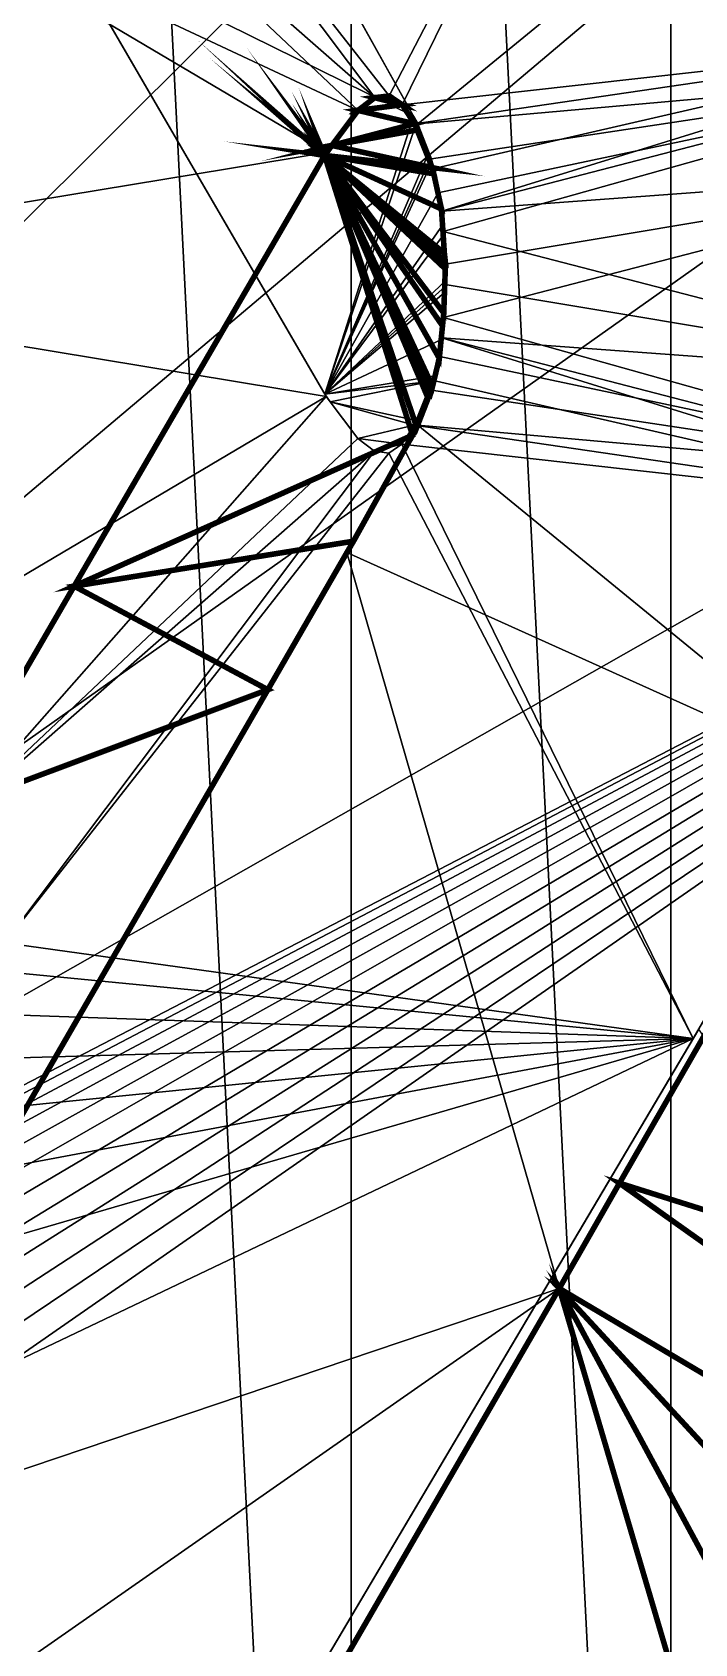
# Model space of a CAD drawing. Extents: x 4.6 to 28.8, y 0.1 to 46.7.
# Drawn here: x 17.39 to 20.75, y 16.51 to 24.68 of the extents above; entities that cross this region are included whole.
import ezdxf

# ---------------------------------------------------------------- set-up
doc = ezdxf.new("R2010")
doc.units = 0
doc.layers.get('0').update_dxf_attribs({"linetype": 'CONTINUOUS'})

msp = doc.modelspace()

# ---------------------------------------------------------------- linework, layer by layer
at = {"color": 252, "const_width": 0.0283}
for points in [[(19.4813, 23.4799), (18.8692, 24.0544), (19.4815, 23.5162), (19.4813, 23.4799)], [(19.4671, 23.191), (18.8692, 24.0544), (19.4735, 23.2557), (19.4671, 23.191)], [(19.4767, 23.559), (19.4815, 23.5162), (18.8692, 24.0544), (19.4767, 23.559)], [(19.4166, 22.8845), (18.8692, 24.0544), (19.4509, 23.0264), (19.4166, 22.8845)], [(19.3365, 22.6763), (18.8692, 24.0544), (19.3942, 22.824), (19.3365, 22.6763)], [(19.0388, 24.2828), (19.1236, 24.3474), (19.263, 24.3116), (19.0388, 24.2828)], [(19.1968, 24.356), (19.263, 24.3116), (19.1236, 24.3474), (19.1968, 24.356)], [(19.4509, 23.0264), (18.8692, 24.0544), (19.4671, 23.191), (19.4509, 23.0264)], [(19.3252, 24.2151), (18.906, 24.1053), (19.0388, 24.2828), (19.3252, 24.2151)], [(19.0388, 24.2828), (19.263, 24.3116), (19.3252, 24.2151), (19.0388, 24.2828)], [(19.3252, 24.2151), (19.3383, 24.1837), (18.906, 24.1053), (19.3252, 24.2151)], [(19.4735, 23.2557), (18.8692, 24.0544), (19.4813, 23.4799), (19.4735, 23.2557)], [(19.3383, 24.1837), (19.4147, 23.9932), (18.906, 24.1053), (19.3383, 24.1837)], [(19.4229, 23.9614), (18.8692, 24.0544), (19.4147, 23.9932), (19.4229, 23.9614)], [(19.4767, 23.559), (18.8692, 24.0544), (19.4618, 23.7832), (19.4767, 23.559)], [(18.8692, 24.0544), (18.906, 24.1053), (19.4147, 23.9932), (18.8692, 24.0544)], [(18.8692, 24.0544), (19.315, 22.6365), (17.5993, 21.8716), (18.8692, 24.0544)], [(19.4618, 23.7832), (18.8692, 24.0544), (19.4229, 23.9614), (19.4618, 23.7832)], [(19.315, 22.6365), (18.8692, 24.0544), (19.3365, 22.6763), (19.315, 22.6365)], [(19.4086, 22.8561), (18.8692, 24.0544), (19.4166, 22.8845), (19.4086, 22.8561)], [(19.3942, 22.824), (18.8692, 24.0544), (19.4086, 22.8561), (19.3942, 22.824)], [(19.0156, 22.0994), (17.5993, 21.8716), (19.315, 22.6365), (19.0156, 22.0994)], [(18.5815, 21.3469), (17.5993, 21.8716), (19.0156, 22.0994), (18.5815, 21.3469)], [(16.9379, 20.7309), (17.5993, 21.8716), (18.5815, 21.3469), (16.9379, 20.7309)], [(16.9379, 20.7309), (18.5815, 21.3469), (16.133, 17.1128), (16.9379, 20.7309)], [(20.3645, 18.8457), (21.5975, 20.9916), (27.2065, 16.6926), (20.3645, 18.8457)], [(27.2065, 16.6926), (26.4344, 14.5351), (20.3645, 18.8457), (27.2065, 16.6926)], [(20.0592, 18.3123), (20.3645, 18.8457), (26.4344, 14.5351), (20.0592, 18.3123)], [(25.4545, 12.464), (24.2769, 10.4987), (20.0592, 18.3123), (25.4545, 12.464)], [(22.9118, 8.658), (20.0592, 18.3123), (24.2769, 10.4987), (22.9118, 8.658)], [(20.0592, 18.3123), (22.9118, 8.658), (15.1402, 9.813), (20.0592, 18.3123)], [(26.4344, 14.5351), (25.4545, 12.464), (20.0592, 18.3123), (26.4344, 14.5351)]]:
    msp.add_lwpolyline(points, dxfattribs=at)
at = {"color": 252}
for points in [[(19.0038, 6.6468, 1.9435), (17.2463, 41.5678, 1.9435), (17.2463, 5.3742, 1.9435), (19.0038, 6.6468, 1.9435)], [(17.2463, 41.5678, 1.9435), (19.0038, 6.6468, 1.9435), (19.0038, 40.2953, 1.9435), (17.2463, 41.5678, 1.9435)], [(20.6243, 8.0812, 1.9435), (19.0038, 40.2953, 1.9435), (19.0038, 6.6468, 1.9435), (20.6243, 8.0812, 1.9435)], [(19.0038, 40.2953, 1.9435), (20.6243, 8.0812, 1.9435), (20.6243, 38.8608, 1.9435), (19.0038, 40.2953, 1.9435)], [(22.093, 9.6636, 1.9435), (20.6243, 38.8608, 1.9435), (20.6243, 8.0812, 1.9435), (22.093, 9.6636, 1.9435)], [(25.4561, 31.7999, 83.6713), (8.1765, 14.5904, 83.6713), (24.5205, 33.7309, 83.6713), (25.4561, 31.7999, 83.6713)], [(26.1932, 29.7887, 83.6713), (8.1765, 14.5904, 83.6713), (25.4561, 31.7999, 83.6713), (26.1932, 29.7887, 83.6713)], [(26.7247, 27.7168, 83.6713), (8.1765, 14.5904, 83.6713), (26.1932, 29.7887, 83.6713), (26.7247, 27.7168, 83.6713)], [(25.6483, 24.5163, 83.6713), (8.1765, 14.5904, 83.6713), (26.7247, 27.7168, 83.6713), (25.6483, 24.5163, 83.6713)], [(19.1968, 24.356, 0.7838), (17.2494, 26.8396, 0.7838), (20.7395, 27.3245, 0.7838), (19.1968, 24.356, 0.7838)], [(19.263, 24.3116, 0.7838), (19.1968, 24.356, 0.7838), (20.7395, 27.3245, 0.7838), (19.263, 24.3116, 0.7838)], [(20.7395, 27.3245, 0.7838), (22.3031, 24.651, 0.7838), (19.263, 24.3116, 0.7838), (20.7395, 27.3245, 0.7838)], [(17.2494, 26.8396, 0.7838), (19.1236, 24.3474, 0.7838), (16.9599, 26.2442, 0.7838), (17.2494, 26.8396, 0.7838)], [(19.1236, 24.3474, 0.7838), (17.2494, 26.8396, 0.7838), (19.1968, 24.356, 0.7838), (19.1236, 24.3474, 0.7838)], [(16.9599, 26.2442, 0.7838), (19.0388, 24.2828, 0.7838), (16.5326, 25.4573, 0.7838), (16.9599, 26.2442, 0.7838)], [(19.0388, 24.2828, 0.7838), (16.9599, 26.2442, 0.7838), (19.1236, 24.3474, 0.7838), (19.0388, 24.2828, 0.7838)], [(19.3416, 24.2151, 85.0451), (21.5388, 26.013, 85.0451), (18.9812, 24.8603, 85.0451), (19.3416, 24.2151, 85.0451)], [(21.5388, 26.013, 85.0451), (19.3416, 24.2151, 85.0451), (22.3794, 24.4852, 85.0451), (21.5388, 26.013, 85.0451)], [(17.3522, 25.455, 85.0451), (15.4126, 23.4049, 85.0451), (18.8777, 22.8328, 85.0451), (17.3522, 25.455, 85.0451)], [(16.5326, 25.4573, 0.7838), (18.8793, 24.0696, 0.7838), (15.4134, 23.4983, 0.7838), (16.5326, 25.4573, 0.7838)], [(18.8793, 24.0696, 0.7838), (16.5326, 25.4573, 0.7838), (19.0388, 24.2828, 0.7838), (18.8793, 24.0696, 0.7838)], [(17.3522, 25.455, 85.0451), (18.8777, 22.8328, 85.0451), (17.5396, 25.1315, 85.6156), (17.3522, 25.455, 85.0451)], [(18.8701, 22.8444, 85.6156), (17.5396, 25.1315, 85.6156), (18.8777, 22.8328, 85.0451), (18.8701, 22.8444, 85.6156)], [(19.0064, 24.8172, 85.6156), (17.5396, 25.1315, 85.6156), (19.3207, 24.2544, 85.6156), (19.0064, 24.8172, 85.6156)], [(18.8701, 22.8444, 85.6156), (19.3207, 24.2544, 85.6156), (17.5396, 25.1315, 85.6156), (18.8701, 22.8444, 85.6156)], [(18.9812, 24.8603, 85.0451), (19.0064, 24.8172, 85.6156), (19.3416, 24.2151, 85.0451), (18.9812, 24.8603, 85.0451)], [(19.3207, 24.2544, 85.6156), (19.3416, 24.2151, 85.0451), (19.0064, 24.8172, 85.6156), (19.3207, 24.2544, 85.6156)], [(19.263, 24.3116, 0.7838), (22.3031, 24.651, 0.7838), (19.3252, 24.2151, 0.7838), (19.263, 24.3116, 0.7838)], [(19.3252, 24.2151, 0.7838), (22.3031, 24.651, 0.7838), (19.4171, 23.9863, 0.7838), (19.3252, 24.2151, 0.7838)], [(19.4171, 23.9863, 0.7838), (22.3031, 24.651, 0.7838), (19.4638, 23.7722, 0.7838), (19.4171, 23.9863, 0.7838)], [(22.3366, 24.5171, 0.7838), (19.4638, 23.7722, 0.7838), (22.3031, 24.651, 0.7838), (22.3366, 24.5171, 0.7838)], [(25.063, 23.3465, 83.6713), (8.1765, 14.5904, 83.6713), (25.6483, 24.5163, 83.6713), (25.063, 23.3465, 83.6713)], [(22.3763, 23.9863, 0.7838), (19.4638, 23.7722, 0.7838), (22.3366, 24.5171, 0.7838), (22.3763, 23.9863, 0.7838)], [(19.4109, 24.0376, 85.0451), (22.3794, 24.4852, 85.0451), (19.3416, 24.2151, 85.0451), (19.4109, 24.0376, 85.0451)], [(19.4513, 23.8672, 85.0451), (22.3794, 24.4852, 85.0451), (19.4109, 24.0376, 85.0451), (19.4513, 23.8672, 85.0451)], [(19.4708, 23.6695, 85.0451), (22.3794, 24.4852, 85.0451), (19.4513, 23.8672, 85.0451), (19.4708, 23.6695, 85.0451)], [(22.3794, 24.4852, 85.0451), (19.4708, 23.6695, 85.0451), (22.3747, 22.9169, 85.0451), (22.3794, 24.4852, 85.0451)], [(19.0388, 24.2828, 0), (19.0388, 24.2828, 0.7838), (19.1236, 24.3474, 0.7838), (19.0388, 24.2828, 0)], [(19.0388, 24.2828, 0), (19.1236, 24.3474, 0.7838), (19.1236, 24.3474, 0), (19.0388, 24.2828, 0)], [(19.1236, 24.3474, 0), (19.1236, 24.3474, 0.7838), (19.1968, 24.356, 0.7838), (19.1236, 24.3474, 0)], [(19.1236, 24.3474, 0), (19.1968, 24.356, 0.7838), (19.1968, 24.356, 0), (19.1236, 24.3474, 0)], [(19.1968, 24.356, 0), (19.1968, 24.356, 0.7838), (19.263, 24.3116, 0.7838), (19.1968, 24.356, 0)], [(19.1968, 24.356, 0), (19.263, 24.3116, 0.7838), (19.263, 24.3116, 0), (19.1968, 24.356, 0)], [(19.0388, 24.2828, 0.7838), (18.906, 24.1053, 0), (18.8793, 24.0696, 0.7838), (19.0388, 24.2828, 0.7838)], [(19.0388, 24.2828, 0.7838), (19.0388, 24.2828, 0), (18.906, 24.1053, 0), (19.0388, 24.2828, 0.7838)], [(19.3252, 24.2151, 0.7838), (19.3252, 24.2151, 0), (19.263, 24.3116, 0.7838), (19.3252, 24.2151, 0.7838)], [(19.263, 24.3116, 0), (19.263, 24.3116, 0.7838), (19.3252, 24.2151, 0), (19.263, 24.3116, 0)], [(19.337, 24.2241, 85.6156), (19.3207, 24.2544, 85.6156), (18.8701, 22.8444, 85.6156), (19.337, 24.2241, 85.6156)], [(19.3974, 24.0693, 85.6156), (19.337, 24.2241, 85.6156), (18.8701, 22.8444, 85.6156), (19.3974, 24.0693, 85.6156)], [(19.337, 24.2241, 85.6156), (19.3416, 24.2151, 85.0451), (19.3207, 24.2544, 85.6156), (19.337, 24.2241, 85.6156)], [(19.4171, 23.9863, 0.7838), (19.3383, 24.1837, 0), (19.3252, 24.2151, 0.7838), (19.4171, 23.9863, 0.7838)], [(19.3252, 24.2151, 0), (19.3252, 24.2151, 0.7838), (19.3383, 24.1837, 0), (19.3252, 24.2151, 0)], [(19.3416, 24.2151, 85.0451), (19.337, 24.2241, 85.6156), (19.3974, 24.0693, 85.6156), (19.3416, 24.2151, 85.0451)], [(19.4171, 23.9863, 0.7838), (19.4147, 23.9932, 0), (19.3383, 24.1837, 0), (19.4171, 23.9863, 0.7838)], [(19.3416, 24.2151, 85.0451), (19.3974, 24.0693, 85.6156), (19.4109, 24.0376, 85.0451), (19.3416, 24.2151, 85.0451)], [(18.8692, 24.0544, 0), (18.8793, 24.0696, 0.7838), (18.906, 24.1053, 0), (18.8692, 24.0544, 0)], [(17.3537, 21.4474, 0.7838), (15.4134, 23.4983, 0.7838), (18.8793, 24.0696, 0.7838), (17.3537, 21.4474, 0.7838)], [(17.3537, 21.4474, 0.7838), (18.8793, 24.0696, 0.7838), (17.5993, 21.8716, 0), (17.3537, 21.4474, 0.7838)], [(18.8692, 24.0544, 0), (17.5993, 21.8716, 0), (18.8793, 24.0696, 0.7838), (18.8692, 24.0544, 0)], [(18.8701, 22.8444, 85.6156), (19.4086, 24.0448, 85.6156), (19.3974, 24.0693, 85.6156), (18.8701, 22.8444, 85.6156)], [(18.8701, 22.8444, 85.6156), (19.4145, 24.0231, 85.6156), (19.4086, 24.0448, 85.6156), (18.8701, 22.8444, 85.6156)], [(18.8701, 22.8444, 85.6156), (19.4498, 23.8745, 85.6156), (19.4145, 24.0231, 85.6156), (18.8701, 22.8444, 85.6156)], [(19.4086, 24.0448, 85.6156), (19.4109, 24.0376, 85.0451), (19.3974, 24.0693, 85.6156), (19.4086, 24.0448, 85.6156)], [(19.4145, 24.0231, 85.6156), (19.4109, 24.0376, 85.0451), (19.4086, 24.0448, 85.6156), (19.4145, 24.0231, 85.6156)], [(19.4109, 24.0376, 85.0451), (19.4145, 24.0231, 85.6156), (19.4513, 23.8672, 85.0451), (19.4109, 24.0376, 85.0451)], [(19.4498, 23.8745, 85.6156), (19.4513, 23.8672, 85.0451), (19.4145, 24.0231, 85.6156), (19.4498, 23.8745, 85.6156)], [(19.4147, 23.9932, 0), (19.4171, 23.9863, 0.7838), (19.4229, 23.9614, 0), (19.4147, 23.9932, 0)], [(19.4638, 23.7722, 0.7838), (19.4229, 23.9614, 0), (19.4171, 23.9863, 0.7838), (19.4638, 23.7722, 0.7838)], [(19.4638, 23.7722, 0.7838), (19.4618, 23.7832, 0), (19.4229, 23.9614, 0), (19.4638, 23.7722, 0.7838)], [(19.4638, 23.7722, 0.7838), (22.3763, 23.9863, 0.7838), (19.4817, 23.5029, 0.7838), (19.4638, 23.7722, 0.7838)], [(22.3809, 22.4179, 0.7838), (19.4723, 23.2336, 0.7838), (22.3763, 23.9863, 0.7838), (22.3809, 22.4179, 0.7838)], [(19.4817, 23.5029, 0.7838), (22.3763, 23.9863, 0.7838), (19.4723, 23.2336, 0.7838), (19.4817, 23.5029, 0.7838)], [(19.4668, 23.702, 85.6156), (19.4498, 23.8745, 85.6156), (18.8701, 22.8444, 85.6156), (19.4668, 23.702, 85.6156)], [(19.4513, 23.8672, 85.0451), (19.4498, 23.8745, 85.6156), (19.4668, 23.702, 85.6156), (19.4513, 23.8672, 85.0451)], [(19.4513, 23.8672, 85.0451), (19.4668, 23.702, 85.6156), (19.4708, 23.6695, 85.0451), (19.4513, 23.8672, 85.0451)], [(19.4618, 23.7832, 0), (19.4638, 23.7722, 0.7838), (19.4767, 23.559, 0), (19.4618, 23.7832, 0)], [(19.4817, 23.5029, 0.7838), (19.4767, 23.559, 0), (19.4638, 23.7722, 0.7838), (19.4817, 23.5029, 0.7838)], [(18.8701, 22.8444, 85.6156), (19.4717, 23.6527, 85.6156), (19.4668, 23.702, 85.6156), (18.8701, 22.8444, 85.6156)], [(19.4717, 23.6527, 85.6156), (19.4708, 23.6695, 85.0451), (19.4668, 23.702, 85.6156), (19.4717, 23.6527, 85.6156)], [(18.8701, 22.8444, 85.6156), (19.4798, 23.4178, 85.6156), (19.4717, 23.6527, 85.6156), (18.8701, 22.8444, 85.6156)], [(19.4801, 23.4002, 85.0451), (22.3747, 22.9169, 85.0451), (19.4708, 23.6695, 85.0451), (19.4801, 23.4002, 85.0451)], [(19.4708, 23.6695, 85.0451), (19.4717, 23.6527, 85.6156), (19.4798, 23.4178, 85.6156), (19.4708, 23.6695, 85.0451)], [(19.4708, 23.6695, 85.0451), (19.4798, 23.4178, 85.6156), (19.4801, 23.4002, 85.0451), (19.4708, 23.6695, 85.0451)], [(19.4767, 23.559, 0), (19.4817, 23.5029, 0.7838), (19.4815, 23.5162, 0), (19.4767, 23.559, 0)], [(19.4723, 23.2336, 0.7838), (19.4813, 23.4799, 0), (19.4817, 23.5029, 0.7838), (19.4723, 23.2336, 0.7838)], [(19.4723, 23.2336, 0.7838), (19.4735, 23.2557, 0), (19.4813, 23.4799, 0), (19.4723, 23.2336, 0.7838)], [(19.4817, 23.5029, 0.7838), (19.4813, 23.4799, 0), (19.4815, 23.5162, 0), (19.4817, 23.5029, 0.7838)], [(16.5318, 21.445, 85.0451), (18.8777, 22.8328, 85.0451), (15.4126, 23.4049, 85.0451), (16.5318, 21.445, 85.0451)], [(18.8701, 22.8444, 85.6156), (19.48, 23.39, 85.6156), (19.4798, 23.4178, 85.6156), (18.8701, 22.8444, 85.6156)], [(19.4763, 23.3574, 85.6156), (19.48, 23.39, 85.6156), (18.8701, 22.8444, 85.6156), (19.4763, 23.3574, 85.6156)], [(19.4801, 23.4002, 85.0451), (19.463, 23.1301, 85.0451), (22.3747, 22.9169, 85.0451), (19.4801, 23.4002, 85.0451)], [(19.4801, 23.4002, 85.0451), (19.4763, 23.3574, 85.6156), (19.463, 23.1301, 85.0451), (19.4801, 23.4002, 85.0451)], [(19.4801, 23.4002, 85.0451), (19.48, 23.39, 85.6156), (19.4763, 23.3574, 85.6156), (19.4801, 23.4002, 85.0451)], [(19.4801, 23.4002, 85.0451), (19.4798, 23.4178, 85.6156), (19.48, 23.39, 85.6156), (19.4801, 23.4002, 85.0451)], [(25.063, 23.3465, 83.6713), (8.3042, 14.567, 83.6713), (8.1765, 14.5904, 83.6713), (25.063, 23.3465, 83.6713)], [(8.4295, 14.4954, 83.6713), (8.3042, 14.567, 83.6713), (25.063, 23.3465, 83.6713), (8.4295, 14.4954, 83.6713)], [(8.4295, 14.4954, 83.6713), (25.063, 23.3465, 83.6713), (8.5493, 14.3786, 83.6713), (8.4295, 14.4954, 83.6713)], [(8.6622, 14.2183, 83.6713), (8.5493, 14.3786, 83.6713), (25.063, 23.3465, 83.6713), (8.6622, 14.2183, 83.6713)], [(8.6622, 14.2183, 83.6713), (25.063, 23.3465, 83.6713), (8.7649, 14.0175, 83.6713), (8.6622, 14.2183, 83.6713)], [(8.8552, 13.7809, 83.6713), (8.7649, 14.0175, 83.6713), (25.063, 23.3465, 83.6713), (8.8552, 13.7809, 83.6713)], [(8.9323, 13.5124, 83.6713), (8.8552, 13.7809, 83.6713), (25.063, 23.3465, 83.6713), (8.9323, 13.5124, 83.6713)], [(8.9323, 13.5124, 83.6713), (25.063, 23.3465, 83.6713), (8.993, 13.2182, 83.6713), (8.9323, 13.5124, 83.6713)], [(9.0381, 12.9045, 83.6713), (8.993, 13.2182, 83.6713), (25.063, 23.3465, 83.6713), (9.0381, 12.9045, 83.6713)], [(25.063, 23.3465, 83.6713), (9.0654, 12.5776, 83.6713), (9.0381, 12.9045, 83.6713), (25.063, 23.3465, 83.6713)], [(25.063, 23.3465, 83.6713), (9.0747, 12.2437, 83.6713), (9.0654, 12.5776, 83.6713), (25.063, 23.3465, 83.6713)], [(25.063, 23.3465, 83.6713), (14.9223, 5.9159, 83.6713), (9.0747, 12.2437, 83.6713), (25.063, 23.3465, 83.6713)], [(18.8701, 22.8444, 85.6156), (19.4614, 23.1219, 85.6156), (19.4763, 23.3574, 85.6156), (18.8701, 22.8444, 85.6156)], [(19.4614, 23.1219, 85.6156), (19.463, 23.1301, 85.0451), (19.4763, 23.3574, 85.6156), (19.4614, 23.1219, 85.6156)], [(19.4723, 23.2336, 0.7838), (22.3809, 22.4179, 0.7838), (19.4529, 23.0359, 0.7838), (19.4723, 23.2336, 0.7838)], [(19.4671, 23.191, 0), (19.4723, 23.2336, 0.7838), (19.4529, 23.0359, 0.7838), (19.4671, 23.191, 0)], [(19.4735, 23.2557, 0), (19.4723, 23.2336, 0.7838), (19.4671, 23.191, 0), (19.4735, 23.2557, 0)], [(19.42, 22.9352, 85.6156), (19.4614, 23.1219, 85.6156), (18.8701, 22.8444, 85.6156), (19.42, 22.9352, 85.6156)], [(19.463, 23.1301, 85.0451), (19.4155, 22.9161, 85.0451), (22.3015, 22.2522, 85.0451), (19.463, 23.1301, 85.0451)], [(19.463, 23.1301, 85.0451), (19.42, 22.9352, 85.6156), (19.4155, 22.9161, 85.0451), (19.463, 23.1301, 85.0451)], [(19.463, 23.1301, 85.0451), (19.4614, 23.1219, 85.6156), (19.42, 22.9352, 85.6156), (19.463, 23.1301, 85.0451)], [(19.4671, 23.191, 0), (19.4529, 23.0359, 0.7838), (19.4509, 23.0264, 0), (19.4671, 23.191, 0)], [(22.335, 22.386, 85.0451), (22.3747, 22.9169, 85.0451), (19.463, 23.1301, 85.0451), (22.335, 22.386, 85.0451)], [(22.3015, 22.2522, 85.0451), (22.335, 22.386, 85.0451), (19.463, 23.1301, 85.0451), (22.3015, 22.2522, 85.0451)], [(19.4529, 23.0359, 0.7838), (22.3809, 22.4179, 0.7838), (19.4116, 22.8655, 0.7838), (19.4529, 23.0359, 0.7838)], [(19.4116, 22.8655, 0.7838), (19.4166, 22.8845, 0), (19.4529, 23.0359, 0.7838), (19.4116, 22.8655, 0.7838)], [(19.4509, 23.0264, 0), (19.4529, 23.0359, 0.7838), (19.4166, 22.8845, 0), (19.4509, 23.0264, 0)], [(19.4137, 22.9109, 85.6156), (19.42, 22.9352, 85.6156), (18.8701, 22.8444, 85.6156), (19.4137, 22.9109, 85.6156)], [(18.8701, 22.8444, 85.6156), (18.8982, 22.8056, 85.6156), (19.4137, 22.9109, 85.6156), (18.8701, 22.8444, 85.6156)], [(19.3336, 22.712, 85.6156), (19.4137, 22.9109, 85.6156), (18.8982, 22.8056, 85.6156), (19.3336, 22.712, 85.6156)], [(19.4155, 22.9161, 85.0451), (19.3237, 22.688, 85.0451), (22.3015, 22.2522, 85.0451), (19.4155, 22.9161, 85.0451)], [(19.4155, 22.9161, 85.0451), (19.3336, 22.712, 85.6156), (19.3237, 22.688, 85.0451), (19.4155, 22.9161, 85.0451)], [(19.4155, 22.9161, 85.0451), (19.4137, 22.9109, 85.6156), (19.3336, 22.712, 85.6156), (19.4155, 22.9161, 85.0451)], [(19.4166, 22.8845, 0), (19.4116, 22.8655, 0.7838), (19.4086, 22.8561, 0), (19.4166, 22.8845, 0)], [(19.4137, 22.9109, 85.6156), (19.4155, 22.9161, 85.0451), (19.42, 22.9352, 85.6156), (19.4137, 22.9109, 85.6156)], [(16.5318, 21.445, 85.0451), (16.9591, 20.6582, 85.0451), (18.8777, 22.8328, 85.0451), (16.5318, 21.445, 85.0451)], [(18.8777, 22.8328, 85.0451), (16.9591, 20.6582, 85.0451), (19.038, 22.6203, 85.0451), (18.8777, 22.8328, 85.0451)], [(18.8701, 22.8444, 85.6156), (18.8777, 22.8328, 85.0451), (18.8982, 22.8056, 85.6156), (18.8701, 22.8444, 85.6156)], [(18.8982, 22.8056, 85.6156), (18.8777, 22.8328, 85.0451), (19.038, 22.6203, 85.0451), (18.8982, 22.8056, 85.6156)], [(18.8982, 22.8056, 85.6156), (19.038, 22.6203, 85.0451), (19.038, 22.6203, 85.6156), (18.8982, 22.8056, 85.6156)], [(18.8982, 22.8056, 85.6156), (19.038, 22.6203, 85.6156), (19.3237, 22.688, 85.6156), (18.8982, 22.8056, 85.6156)], [(19.3237, 22.688, 85.6156), (19.3336, 22.712, 85.6156), (18.8982, 22.8056, 85.6156), (19.3237, 22.688, 85.6156)], [(19.3424, 22.688, 0.7838), (19.3365, 22.6763, 0), (19.3942, 22.824, 0), (19.3424, 22.688, 0.7838)], [(19.4116, 22.8655, 0.7838), (22.3809, 22.4179, 0.7838), (19.3424, 22.688, 0.7838), (19.4116, 22.8655, 0.7838)], [(19.3424, 22.688, 0.7838), (19.3942, 22.824, 0), (19.4116, 22.8655, 0.7838), (19.3424, 22.688, 0.7838)], [(19.4086, 22.8561, 0), (19.4116, 22.8655, 0.7838), (19.3942, 22.824, 0), (19.4086, 22.8561, 0)], [(19.3237, 22.688, 85.6156), (19.3237, 22.688, 85.0451), (19.3336, 22.712, 85.6156), (19.3237, 22.688, 85.6156)], [(19.3424, 22.688, 0.7838), (21.5403, 20.8901, 0.7838), (18.9828, 22.0428, 0.7838), (19.3424, 22.688, 0.7838)], [(18.9828, 22.0428, 0.7838), (19.0156, 22.0994, 0), (19.3424, 22.688, 0.7838), (18.9828, 22.0428, 0.7838)], [(19.315, 22.6365, 0), (19.3424, 22.688, 0.7838), (19.0156, 22.0994, 0), (19.315, 22.6365, 0)], [(19.2614, 22.5915, 85.6156), (19.3237, 22.688, 85.6156), (19.038, 22.6203, 85.6156), (19.2614, 22.5915, 85.6156)], [(19.3237, 22.688, 85.0451), (19.2614, 22.5915, 85.0451), (22.3015, 22.2522, 85.0451), (19.3237, 22.688, 85.0451)], [(19.3237, 22.688, 85.0451), (19.3237, 22.688, 85.6156), (19.2614, 22.5915, 85.6156), (19.3237, 22.688, 85.0451)], [(19.3237, 22.688, 85.0451), (19.2614, 22.5915, 85.6156), (19.2614, 22.5915, 85.0451), (19.3237, 22.688, 85.0451)], [(19.3365, 22.6763, 0), (19.3424, 22.688, 0.7838), (19.315, 22.6365, 0), (19.3365, 22.6763, 0)], [(21.5403, 20.8901, 0.7838), (19.3424, 22.688, 0.7838), (22.3809, 22.4179, 0.7838), (21.5403, 20.8901, 0.7838)], [(19.038, 22.6203, 85.0451), (16.9591, 20.6582, 85.0451), (19.1221, 22.5557, 85.0451), (19.038, 22.6203, 85.0451)], [(16.9591, 20.6582, 85.0451), (17.2479, 20.0635, 85.0451), (19.1221, 22.5557, 85.0451), (16.9591, 20.6582, 85.0451)], [(19.1221, 22.5557, 85.0451), (17.2479, 20.0635, 85.0451), (19.1953, 22.5464, 85.0451), (19.1221, 22.5557, 85.0451)], [(20.7379, 19.5786, 85.0451), (19.1953, 22.5464, 85.0451), (17.2479, 20.0635, 85.0451), (20.7379, 19.5786, 85.0451)], [(19.038, 22.6203, 85.6156), (19.038, 22.6203, 85.0451), (19.1221, 22.5557, 85.0451), (19.038, 22.6203, 85.6156)], [(19.038, 22.6203, 85.6156), (19.1221, 22.5557, 85.0451), (19.1221, 22.5557, 85.6156), (19.038, 22.6203, 85.6156)], [(19.038, 22.6203, 85.6156), (19.1221, 22.5557, 85.6156), (19.2614, 22.5915, 85.6156), (19.038, 22.6203, 85.6156)], [(19.1953, 22.5464, 85.6156), (19.2614, 22.5915, 85.6156), (19.1221, 22.5557, 85.6156), (19.1953, 22.5464, 85.6156)], [(19.1221, 22.5557, 85.6156), (19.1221, 22.5557, 85.0451), (19.1953, 22.5464, 85.0451), (19.1221, 22.5557, 85.6156)], [(19.1221, 22.5557, 85.6156), (19.1953, 22.5464, 85.0451), (19.1953, 22.5464, 85.6156), (19.1221, 22.5557, 85.6156)], [(19.2614, 22.5915, 85.0451), (19.1953, 22.5464, 85.0451), (20.7379, 19.5786, 85.0451), (19.2614, 22.5915, 85.0451)], [(19.1953, 22.5464, 85.6156), (19.1953, 22.5464, 85.0451), (19.2614, 22.5915, 85.0451), (19.1953, 22.5464, 85.6156)], [(19.1953, 22.5464, 85.6156), (19.2614, 22.5915, 85.0451), (19.2614, 22.5915, 85.6156), (19.1953, 22.5464, 85.6156)], [(20.7379, 19.5786, 85.0451), (22.3015, 22.2522, 85.0451), (19.2614, 22.5915, 85.0451), (20.7379, 19.5786, 85.0451)], [(22.3015, 22.2522, 85.0451), (20.7379, 19.5786, 85.0451), (22.1301, 21.9586, 85.6156), (22.3015, 22.2522, 85.0451)], [(19.0156, 22.0994, 0), (18.9828, 22.0428, 0.7838), (18.5815, 21.3469, 0), (19.0156, 22.0994, 0)], [(18.9828, 22.0428, 0.7838), (16.0415, 16.9565, 0.7838), (18.5815, 21.3469, 0), (18.9828, 22.0428, 0.7838)], [(20.0592, 18.3123, 0.7838), (16.0415, 16.9565, 0.7838), (18.9828, 22.0428, 0.7838), (20.0592, 18.3123, 0.7838)], [(20.0592, 18.3123, 0.7838), (18.9828, 22.0428, 0.7838), (21.5403, 20.8901, 0.7838), (20.0592, 18.3123, 0.7838)], [(22.1301, 21.9586, 85.6156), (20.7379, 19.5786, 85.0451), (20.7662, 19.6267, 85.6156), (22.1301, 21.9586, 85.6156)], [(16.9379, 20.7309, 0), (17.3537, 21.4474, 0.7838), (17.5993, 21.8716, 0), (16.9379, 20.7309, 0)], [(16.133, 17.1128, 0), (18.5815, 21.3469, 0), (16.0415, 16.9565, 0.7838), (16.133, 17.1128, 0)], [(20.3645, 18.8457, 0), (21.5403, 20.8901, 0.7838), (21.5975, 20.9916, 0), (20.3645, 18.8457, 0)], [(20.3645, 18.8457, 0), (20.0592, 18.3123, 0.7838), (21.5403, 20.8901, 0.7838), (20.3645, 18.8457, 0)], [(17.2479, 20.0635, 85.0451), (17.3032, 19.9125, 85.0451), (20.7379, 19.5786, 85.0451), (17.2479, 20.0635, 85.0451)], [(17.3288, 19.6969, 85.0451), (20.7379, 19.5786, 85.0451), (17.3032, 19.9125, 85.0451), (17.3288, 19.6969, 85.0451)], [(17.3288, 19.6969, 85.0451), (17.3187, 19.4813, 85.0451), (20.7379, 19.5786, 85.0451), (17.3288, 19.6969, 85.0451)], [(20.7662, 19.6267, 85.6156), (20.7379, 19.5786, 85.0451), (16.5648, 12.5319, 85.6156), (20.7662, 19.6267, 85.6156)], [(16.5648, 12.5319, 85.6156), (25.4545, 12.464, 85.6156), (20.7662, 19.6267, 85.6156), (16.5648, 12.5319, 85.6156)], [(16.3544, 17.4896, 85.0451), (15.9208, 11.4444, 85.0451), (20.7379, 19.5786, 85.0451), (16.3544, 17.4896, 85.0451)], [(20.7379, 19.5786, 85.0451), (15.9208, 11.4444, 85.0451), (16.5648, 12.5319, 85.6156), (20.7379, 19.5786, 85.0451)], [(16.9015, 18.4625, 85.0451), (16.3544, 17.4896, 85.0451), (20.7379, 19.5786, 85.0451), (16.9015, 18.4625, 85.0451)], [(16.9015, 18.4625, 85.0451), (20.7379, 19.5786, 85.0451), (17.1218, 18.9015, 85.0451), (16.9015, 18.4625, 85.0451)], [(17.2557, 19.2292, 85.0451), (17.1218, 18.9015, 85.0451), (20.7379, 19.5786, 85.0451), (17.2557, 19.2292, 85.0451)], [(17.2557, 19.2292, 85.0451), (20.7379, 19.5786, 85.0451), (17.3187, 19.4813, 85.0451), (17.2557, 19.2292, 85.0451)], [(20.0592, 18.3123, 0.7838), (20.3645, 18.8457, 0), (20.0592, 18.3123, 0), (20.0592, 18.3123, 0.7838)], [(15.1402, 9.813, 0.7838), (14.5798, 14.4907, 0.7838), (20.0592, 18.3123, 0.7838), (15.1402, 9.813, 0.7838)], [(16.0415, 16.9565, 0.7838), (20.0592, 18.3123, 0.7838), (14.5798, 14.4907, 0.7838), (16.0415, 16.9565, 0.7838)], [(20.0592, 18.3123, 0.7838), (20.0592, 18.3123, 0), (15.1402, 9.813, 0.7838), (20.0592, 18.3123, 0.7838)], [(15.1402, 9.813, 0), (15.1402, 9.813, 0.7838), (20.0592, 18.3123, 0), (15.1402, 9.813, 0)]]:
    msp.add_polyline3d(points, dxfattribs=at)

doc.saveas('drawing.dxf')
